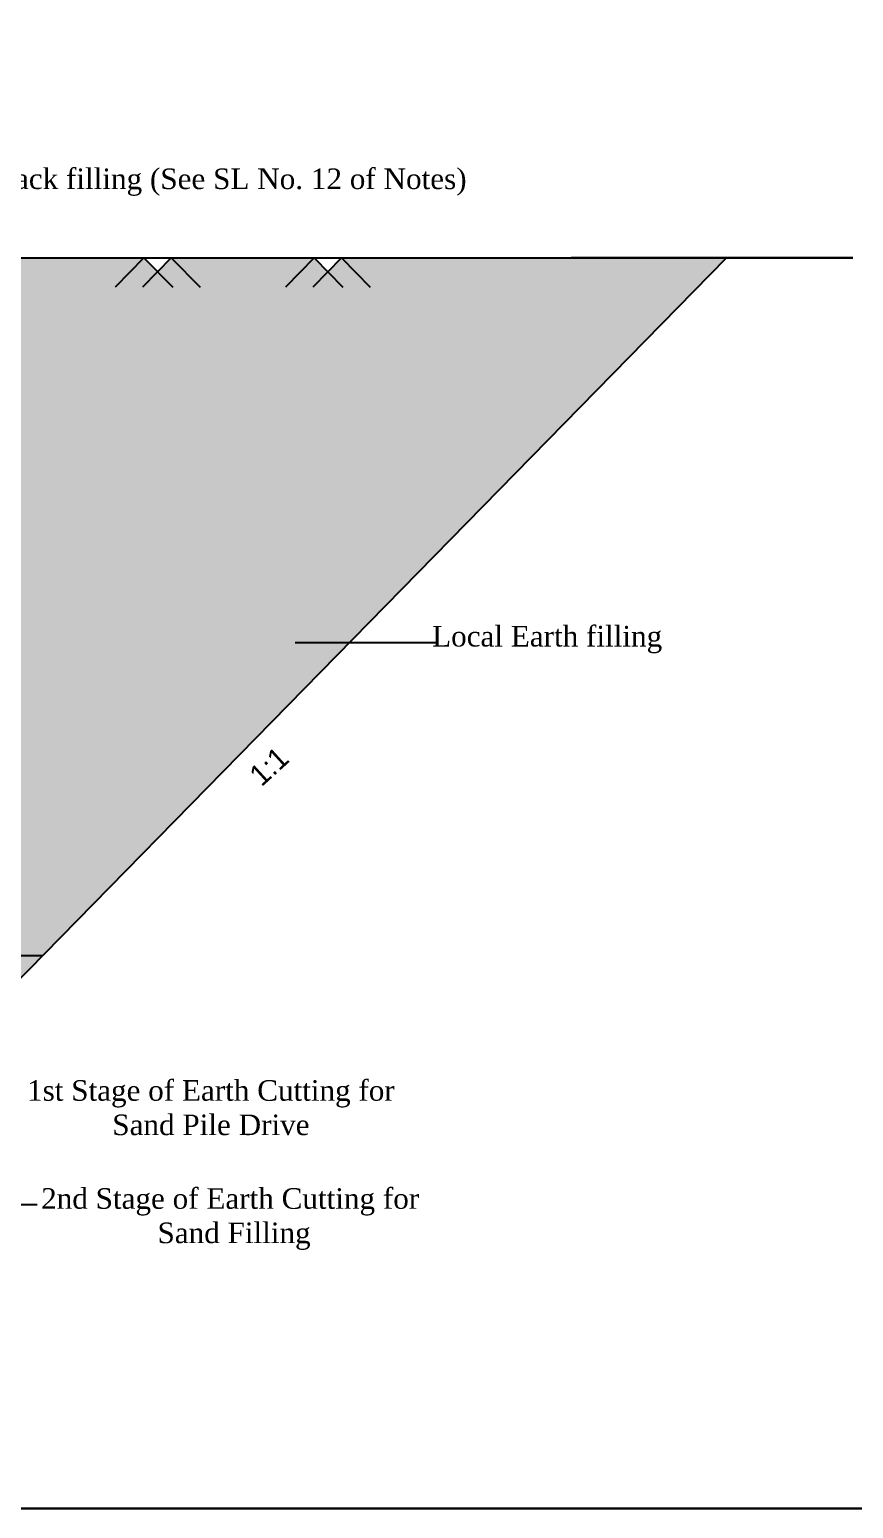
# Model space of a CAD drawing. Extents: x -1206532 to 786809, y -4288605 to 172932.
# Drawn here: x 451209 to 467986, y -4277260 to -4247131 of the extents above; entities that cross this region are included whole.
import ezdxf

# ---------------------------------------------------------------- set-up
doc = ezdxf.new("R2010")
doc.units = 0
doc.header["$LTSCALE"] = 300
doc.header["$MEASUREMENT"] = 0
doc.layers.get('0').update_dxf_attribs({"linetype": 'CONTINUOUS'})
doc.layers.add('LINE', color=7, linetype='CONTINUOUS')
doc.layers.add('Other line', color=7, linetype='CONTINUOUS', lineweight=15)
doc.styles.add('BIG', font='ROMANT.SHX')
doc.dimstyles.new('3', dxfattribs={"dimtxt": 225, "dimasz": 350, "dimexe": 100, "dimexo": 25, "dimgap": 9, "dimtad": 0, "dimdec": 0, "dimzin": 0, "dimdsep": 46, "dimtxsty": 'Standard', "dimcen": 0, "dimclrd": 5, "dimclre": 6, "dimclrt": 1, "dimadec": 0, "dimazin": 0, "dimtfac": 1, "dimtdec": 0, "dimtofl": 0, "dimtmove": 2, "dimatfit": 3, "dimfxl": 1, "dimtolj": 1, "dimtzin": 0, "dimarcsym": 0})

msp = doc.modelspace()

# ---------------------------------------------------------------- hatches: boundary and pattern name
at = {"layer": 'LINE'}
h = msp.add_hatch(dxfattribs=at)
h.set_pattern_fill('AR-CONC', color=256, scale=80, style=0)
h.set_pattern_definition([(50, (0, 0), (573.808146, -50.20171), [60, -660]), (355, (0, 0), (-111.00107, 601.75371), [48, -528]), (100.4514, (47.8, -4.2), (462.807505, 551.551634), [50.99215, -560.91369]), (46.1842, (0, 160), (853.79284, -132.41521), [90, -990]), (96.6356, (71.15, 149), (747.73016, 779.2943), [76.48823, -841.3704]), (351.1842, (0, 160), (747.72956, 779.29488), [72, -792]), (21, (80, 120), (477.52564, -322.09511), [60, -660]), (326, (80, 120), (194.652266, 580.12004), [48, -528]), (71.4514, (119.8, 93.16), (672.1781, 258.0244), [50.99215, -560.91369]), (37.5, (0, 0), (9.727884, 266.315083), [0, -521.6, 0, -536, 0, -530]), (7.5, (0, 0), (210.45563, 315.52937), [0, -305.6, 0, -509.6, 0, -202]), (327.5, (-178.4, 0), (427.057949, -18.043897), [0, -200, 0, -624, 0, -828]), (317.5, (-258.4, 0), (466.548935, 80.083986), [0, -260, 0, -414.4, 0, -588])])
h.paths.add_polyline_path([(461748.871, -4255512.578), (465402.151, -4251784.475), (462237.823, -4251784.475), (457561.82, -4251784.475), (457283.32, -4252066.11), (457004.82, -4251784.475), (454094.82, -4251784.475), (453816.32, -4252066.11), (453537.82, -4251784.475), (450469.82, -4251784.475), (450191.32, -4252066.11), (449912.82, -4251784.475), (449150.31, -4251784.475), (449150.31, -4255512.578)])
h.paths.add_polyline_path([(436448.813, -4255512.578), (436448.813, -4251784.475), (433959.82, -4251784.475), (433681.32, -4252066.11), (433402.82, -4251784.475), (430777.82, -4251784.475), (430499.32, -4252066.11), (430220.82, -4251784.475), (427614.143, -4251784.475), (427320.981, -4252080.937), (427027.82, -4251784.475), (423008.82, -4251784.475), (419893.049, -4251784.475), (423546.33, -4255512.578), (426692.82, -4255512.578), (426422.82, -4255042.578), (426932.82, -4255042.578), (426692.82, -4255512.578)])
h.paths.add_polyline_path([(426892.267, -4254718.624), (430267.064, -4254718.624), (430267.064, -4255573.73), (426892.267, -4255573.73)], flags=9)
h = msp.add_hatch(dxfattribs=at)
h.set_pattern_fill('AR-CONC', color=256, scale=80, style=0)
h.set_pattern_definition([(50, (-145127.12, 0), (573.808146, -50.20171), [60, -660]), (355, (-145127.1, 0), (-111.00107, 601.75371), [48, -528]), (100.4514, (-145079.3, -4.2), (462.807505, 551.551634), [50.99215, -560.91369]), (46.1842, (-145127.1, 160), (853.79284, -132.41521), [90, -990]), (96.6356, (-145056, 149), (747.73016, 779.2943), [76.48823, -841.3704]), (351.1842, (-145127.1, 160), (747.72956, 779.29488), [72, -792]), (21, (-145047.12, 120), (477.52564, -322.09511), [60, -660]), (326, (-145047.1, 120), (194.652266, 580.12004), [48, -528]), (71.4514, (-145007.33, 93.16), (672.1781, 258.0244), [50.99215, -560.91369]), (37.5, (-145127.12, 0), (9.727884, 266.315083), [0, -521.6, 0, -536, 0, -530]), (7.5, (-145127.12, 0), (210.45563, 315.52937), [0, -305.6, 0, -509.6, 0, -202]), (327.5, (-145305.52, 0), (427.057949, -18.043897), [0, -200, 0, -624, 0, -828]), (317.5, (-145385.52, 0), (466.548935, 80.083986), [0, -260, 0, -414.4, 0, -588])])
h.paths.add_polyline_path([(449150.31, -4265996.975), (451474.894, -4265996.975), (461748.871, -4255512.578), (449150.31, -4255512.578)])
h = msp.add_hatch(dxfattribs=at)
h.set_pattern_fill('AR-SAND', color=256, scale=140, style=0)
h.set_pattern_definition([(37.5, (-145127.12, 0), (-8.81907, 269.755328), [0, -212.8, 0, -238, 0, -227.5]), (7.5, (-145127.12, 0), (247.76874, 395.10045), [0, -114.8, 0, -191.8, 0, -73.5]), (327.5, (-145299.32, 0), (435.979861, 0.792267), [0, -70, 0, -252, 0, -329]), (317.5, (-145299.32, 0), (420.857725, 122.87458), [0, -35, 0, -165.2, 0, -189])])
h.paths.add_polyline_path([(438299.562, -4265996.975), (437710.15, -4265996.975), (437260.394, -4266751.221), (437555.457, -4266751.221), (437555.457, -4267475.255), (448075.129, -4267475.255), (448075.129, -4266811.981), (447780.065, -4266811.981), (448266.052, -4265996.975), (447934.857, -4265996.975)])
h.paths.add_polyline_path([(433820.307, -4265996.975), (435268.918, -4267475.255), (437409.246, -4267475.255), (437409.246, -4266829.508), (437114.182, -4266829.508), (437600.169, -4266014.502), (437268.974, -4266014.502), (437268.974, -4265996.975)])
h.paths.add_polyline_path([(437409.246, -4267475.255), (436915.365, -4267475.255), (436915.365, -4268195.255), (437095.92, -4268195.255), (437409.246, -4268195.255)])
h.paths.add_polyline_path([(436359.073, -4267475.255), (435268.918, -4267475.255), (435974.468, -4268195.255), (436359.073, -4268195.255)])
h.paths.add_polyline_path([(437555.457, -4268195.255), (438383.632, -4268195.255), (438383.632, -4267475.255), (437555.457, -4267475.255)])
h.paths.add_polyline_path([(438939.924, -4267475.255), (438939.924, -4268195.255), (440372.717, -4268195.255), (440372.717, -4267475.255)])
h.paths.add_polyline_path([(440929.009, -4267475.255), (440929.009, -4268195.255), (442276.484, -4268195.255), (442276.484, -4267475.255)])
h.paths.add_polyline_path([(442832.776, -4267475.255), (442832.776, -4268195.255), (444367.948, -4268195.255), (444367.948, -4267475.255)])
h.paths.add_polyline_path([(446398.721, -4268195.255), (446398.721, -4267475.255), (444924.24, -4267475.255), (444924.24, -4268195.255)])
h.paths.add_polyline_path([(448075.129, -4268195.255), (448075.129, -4267475.255), (446955.013, -4267475.255), (446955.013, -4268195.255)])
h.paths.add_polyline_path([(448365.582, -4265996.975), (447926.276, -4266733.694), (448221.34, -4266733.694), (448221.34, -4267475.255), (450026.282, -4267475.255), (451474.894, -4265996.975)])
h.paths.add_polyline_path([(450026.282, -4267475.255), (448221.34, -4267475.255), (448221.34, -4268195.255), (449320.733, -4268195.255)])
h.paths.add_polyline_path([(445270.583, -4267080.192), (448082.093, -4267080.192), (448082.093, -4266574.752), (445270.583, -4266574.752)], flags=24)
h.paths.add_polyline_path([(444833.733, -4266630.367), (449019.408, -4266630.367), (449019.408, -4266298.672), (444833.733, -4266298.672)], flags=9)

# ---------------------------------------------------------------- linework, layer by layer
at = {"linetype": 'ByBlock', "lineweight": 30}
msp.add_lwpolyline([(417918.972, -4277260.338), (417918.972, -4218757.224), (500650.648, -4218757.224), (500650.648, -4277260.338), (417918.972, -4277260.338)], close=True, dxfattribs=at)
at = {"layer": 'LINE'}
for p, q in [((447299.562, -4251784.475), (462237.823, -4251784.475)), ((449320.733, -4268195.255), (465402.151, -4251784.475)), ((453537.82, -4251784.475), (452951.82, -4252377.072)), ((454094.82, -4251784.475), (453508.82, -4252377.072)), ((453537.82, -4251784.475), (454123.82, -4252377.072)), ((454094.82, -4251784.475), (454680.82, -4252377.072)), ((457004.82, -4251784.475), (456418.82, -4252377.072)), ((457561.82, -4251784.475), (456975.82, -4252377.072)), ((457004.82, -4251784.475), (457590.82, -4252377.072)), ((457561.82, -4251784.475), (458147.82, -4252377.072)), ((438299.562, -4265996.975), (451474.894, -4265996.975))]:
    msp.add_line(p, q, dxfattribs=at)
at = {"layer": 'Other line', "color": 0, "lineweight": 30}
msp.add_line((462237.823, -4251784.475), (467976.314, -4251784.475), dxfattribs=at)

# ---------------------------------------------------------------- texts
at = {"layer": 'LINE'}
msp.add_text('1:1', height=432, rotation=42.26822, dxfattribs=at).set_placement((455930.957, -4262570.223))
at = {"layer": 'LINE', "lineweight": 30, "char_height": 420, "width": 33750.0372, "attachment_point": 8, "style": 'BIG'}
for s, insert in [('{\\fTimes New Roman|b0|i0|c0|p18;Back filling (See SL No. 12 of Notes)}', (455298.834, -4250519.59)), ('{\\fTimes New Roman|b0|i0|c0|p18;Local Earth filling }', (461748.845, -4259839.363)), ('{\\fTimes New Roman|b0|i0|c0|p18;1st Stage of Earth Cutting for \\PSand Pile Drive}', (454901.753, -4269661.399)), ('{\\fTimes New Roman|b0|i0|c0|p18;2nd Stage of Earth Cutting for\\P Sand Filling}', (455293.61, -4271994.563))]:
    msp.add_mtext(s, dxfattribs=dict(at, insert=insert))

# ---------------------------------------------------------------- leaders
at = {"layer": 'LINE', "ltscale": 3}
for points in [[(456614.284, -4259621.221), (459536.002, -4259621.221)], [(449227.545, -4268195.255), (450382.016, -4271069.763), (451364.087, -4271069.763)]]:
    msp.add_leader(points, dimstyle='3', override={"dimtxt": 300, "dimasz": 500, "dimclrd": 0, "dimclre": 0, "dimclrt": 0}, dxfattribs=at)

doc.saveas('drawing.dxf')
